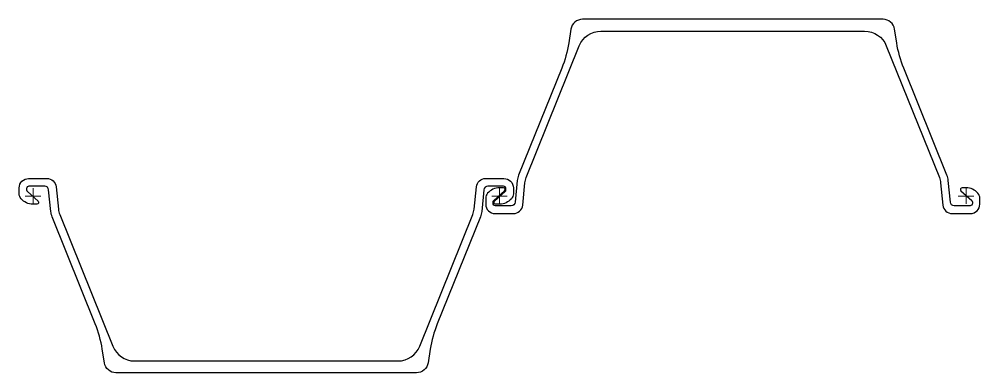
# Model space of a CAD drawing. Header units: millimetres. Extents: x -24 to 1211, y 280 to 734.
import ezdxf

# ---------------------------------------------------------------- set-up
doc = ezdxf.new("R2010")
doc.units = ezdxf.units.MM
doc.layers.add('ref', color=4, linetype='Continuous', lineweight=5)

# ---------------------------------------------------------------- blocks, each defined once
blk = doc.blocks.new('PU28-d')
for points in [[(1069.6, 211.8, -0.305812), (1097.4, 193), (1165.7, 23.9, -0.071121), (1167.3, 17), (1170.2, -11.7, 0.385314), (1182.2, -22.5), (1205.7, -22.5, 0.414214), (1217.8, -10.5), (1217.8, -3, 0.17875), (1215.3, 3.5), (1215.3, 3.5, 0.219232), (1200.2, 10.5), (1194.9, 10.5, 0.687281), (1193.5, 6.8), (1207.3, -5.6, -0.212557), (1208.2, -7.9), (1208.2, -9.5, -0.414214), (1205.2, -12.5), (1184.9, -12.5, -0.385314), (1179.9, -8), (1177.1, 19.9, 0.071121), (1175.4, 26.8), (1120, 164.1, -0.05671), (1110.9, 196.7), (1108.1, 214.3, 0.368919), (1093.3, 227), (900, 227), (706.7, 227, 0.368919), (691.9, 214.3), (689.1, 196.7, -0.05671), (680, 164.1), (624.6, 26.8, 0.071121), (622.9, 19.9), (620.1, -8, -0.385314), (615.1, -12.5), (594.7, -12.5, -0.414214), (591.7, -9.5), (591.7, -7.9, -0.212557), (592.7, -5.6), (606.5, 6.8, 0.687281), (605.1, 10.5), (599.8, 10.5, 0.219232), (584.7, 3.5, 0.17875), (582.2, -3), (582.2, -10.5, 0.414214), (594.3, -22.5), (617.8, -22.5, 0.385314), (629.8, -11.7), (632.7, 17, -0.071121), (634.3, 23.9), (702.6, 193, -0.305812), (730.4, 211.8), (900, 211.8)], [(89.1, -196.7, 0.05671), (80, -164.1), (24.6, -26.8, -0.071121), (22.9, -19.9), (20.1, 8, 0.385314), (15.1, 12.5), (-5.2, 12.5, 0.414214), (-8.3, 9.5), (-8.3, 7.9, 0.212557), (-7.3, 5.6), (6.5, -6.8, -0.687281), (5.1, -10.5), (-0.2, -10.5, -0.219232), (-15.3, -3.5, -0.17875), (-17.8, 3), (-17.8, 10.5, -0.414214), (-5.7, 22.5), (17.8, 22.5, -0.385314), (29.8, 11.7), (32.7, -17, 0.071121), (34.3, -23.9), (102.6, -193, 0.305812), (130.4, -211.8), (300, -211.8), (469.6, -211.8, 0.305812), (497.4, -193), (565.7, -23.9, 0.071121), (567.3, -17), (570.2, 11.7, -0.385314), (582.2, 22.5), (605.7, 22.5, -0.414214), (617.8, 10.5), (617.8, 3, -0.17875), (615.3, -3.5), (615.3, -3.5, -0.219232), (600.2, -10.5), (594.9, -10.5, -0.687281), (593.5, -6.8), (607.3, 5.6, 0.212557), (608.2, 7.9), (608.2, 9.5, 0.414214), (605.2, 12.5), (584.9, 12.5, 0.385314), (579.9, 8), (577.1, -19.9, -0.071121), (575.4, -26.8), (520, -164.1, 0.05671), (510.9, -196.7), (508.1, -214.3, -0.368919), (493.3, -227), (300, -227), (106.7, -227, -0.368919), (91.9, -214.3)]]:
    blk.add_lwpolyline(points, format="xyb", close=True)
at = {"layer": 'ref'}
for p, q in [((-10, 0), (10, 0)), ((0, -10), (0, 10)), ((590, 0), (610, 0)), ((600, -10), (600, 10)), ((1190, 0), (1210, 0)), ((1200, -10), (1200, 10))]:
    blk.add_line(p, q, dxfattribs=at)

msp = doc.modelspace()

# ---------------------------------------------------------------- block references
msp.add_blockref('PU28-d', (-6.7, 507.3))

doc.saveas('drawing.dxf')
